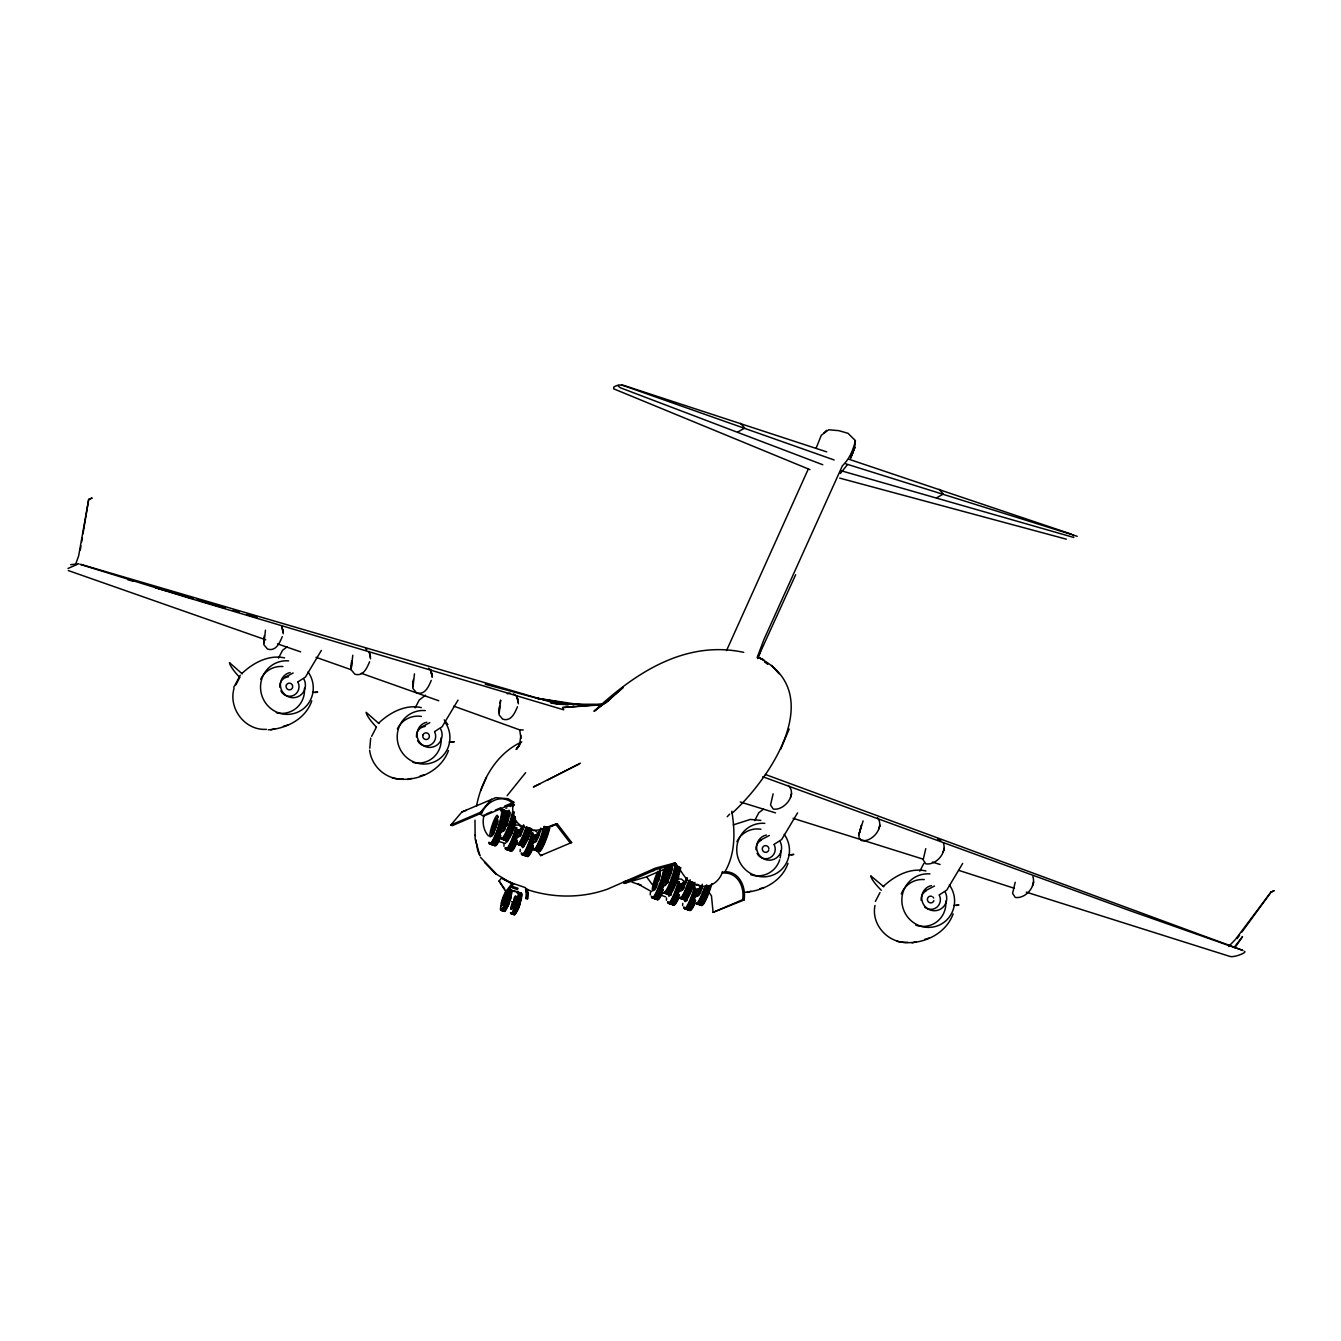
<?xml version="1.0" encoding="UTF-8"?>
<svg xmlns="http://www.w3.org/2000/svg" width="1341" height="1341" viewBox="0 0 1341 1341"><rect width="100%" height="100%" fill="white"/><g stroke="black" fill="none" stroke-linecap="round" stroke-linejoin="round"><path stroke-width="1.5" d="M528.019 892.72L527.549 898.805L526.007 898.604L526.393 888.446M527.549 898.805L527.767 889.435L526.225 889.234M773.12 793.838L770.539 804.986L773.237 809.042C784.284 811.02 797.778 794.123 788.206 785.457M863.101 820.876L858.877 834.739L859.095 837.924L861.542 840.623C872.337 842.316 884.892 827.28 877.567 817.675M925.759 848.669L923.161 859.816L925.877 863.872C936.085 865.331 946.863 853.01 943.461 843.02M1015.187 882.261L1012.589 893.408L1015.288 897.464C1025.496 898.923 1036.291 886.602 1032.888 876.628M503.948 846.288L504.048 843.975M520.124 851.652L520.241 849.356M650.251 894.883L650.368 892.586M666.427 900.264L666.544 897.95M682.619 905.628L682.72 903.331M265.468 630.153L263.825 644.686L267.513 649.078C275.944 651.692 279.649 642.892 282.247 636.673M352.784 655.263L351.158 669.796L354.829 674.188C363.277 676.803 366.965 668.002 369.58 661.767M414.47 673.869L412.827 688.402L416.515 692.794C424.946 695.409 428.651 686.609 431.249 680.373M500.612 700.388L499.02 714.787L502.707 719.178C511.139 721.793 514.843 712.993 517.442 706.774M264.345 635.802L263.875 642.875L264.227 637.327M351.677 660.912L351.191 667.986L351.543 662.437M413.363 679.501L412.877 686.592L413.229 681.044M499.556 705.902L499.07 712.976L499.422 707.445M234.038 688.386C228.171 708.668 245.168 730.811 266.473 729.336M369.798 748.194L370.703 738.07M875.003 905.46C870.912 924.653 888.413 943.678 907.807 942.371M520.861 735.337L519.621 744.406L516.285 749.368L519.57 745.512M732.102 813.233C771.259 777.462 828.151 692.174 758.017 657.241M474.982 820.139L475.15 838.997L479.91 855.692L477.731 850.68L475.787 839.701M80.309 549.978L80.98 545.938M81.65 541.898L82.321 537.842M82.991 533.802L88.69 499.422L91.926 498.114L88.69 499.422L78.65 555.895L75.398 564.93M791.307 794.928L791.592 793.436M879.612 826.492L879.897 825.017M943.93 849.758L944.232 848.266M1033.358 883.35L1033.66 881.875M492.985 830.9L492.147 833.599L493.304 830.766M495.5 822.737C498.433 815.496 495.6 824.179 496.321 820.038M507.636 821.078L507.686 822.217M508.658 815.915L508.725 817.055M508.256 820.793L508.205 819.653M509.295 815.63L509.245 814.49M503.277 899.928L503.847 898.42M503.177 899.61L502.674 900.498L505.255 894.581L504.702 896.375M502.892 902.711C501.785 906.063 502.841 900.834 502.992 903.281M503.026 902.962L504.149 900.113L502.774 904.354L503.361 902.426M504.602 896.09C503.445 896.794 506.261 895.419 505.021 895.905M503.428 902.778L503.78 901.906M505.49 896.073L505.239 898.252L505.741 894.682L505.155 896.609M505.239 899.09L504.887 899.962M513.435 906.114L513.989 905.141L513.1 907.119M514.659 902.677L514.592 901.253M515.095 899.56C516.335 895.788 513.301 903.381 515.397 899.073M514.86 902.577L514.91 901.521M515.883 899.224L515.564 901.018M540.624 831.554L540.876 830.263M656.168 885.747L656.235 886.887M656.805 885.479L656.738 884.322M669.88 870.376C671.724 863.101 668.639 876.226 670.45 869.018M671.154 869.89L670.902 871.164L672.042 868.331M670.751 874.768L670.701 873.628M685.972 880.551L686.491 877.986M699.432 891.245L699.482 892.301M700.019 890.977C700.957 890.273 698.359 892.603 699.633 893.14M816.133 448.162L821.312 435.255L828.704 429.757L838.93 430.679L848.015 433.311L855.357 440.602C853.329 449.905 849.356 459.091 842.399 465.763L764.001 639.355L757.129 657.61M499.908 703.539L500.662 700.253M476.457 806.394C481.419 779.859 496.539 753.525 521.766 741.858M526.007 898.604L526.326 897.23M496.455 821.094L496.924 819.535M494.661 830.029L495.65 827.581M497.075 822.201L496.623 824.413M495.684 828.235L494.695 830.699M504.568 826.509C506.764 821.932 502.992 831.336 504.769 828.42M508.222 818.764L508.708 817.205M519.973 829.593L519.57 831.655L520.492 829.375M520.744 829.811L520.308 832.023M521.297 829.576L520.224 832.694M512.497 883.116L511.96 884.071M512.497 904.538L512.245 905.795L512.782 904.018M512.966 904.655L512.698 906.03L513.285 904.102M514.206 901.605L514.475 900.23M513.05 906.298L512.782 907.673M536.165 834.974L535.746 837.035L536.668 834.756M536.92 835.175L536.484 837.404M537.473 834.94L535.88 839.701L536.769 836.801M659.487 874.835L659.94 872.622L659.42 873.511M657.626 882.445L657.191 884.674L657.693 883.769M659.621 877.5L660.074 875.271L659.554 876.176M667.064 878.405L666.611 880.635M667.198 881.071L666.745 883.283L667.265 882.395M669.327 878.774L669.779 876.561L669.26 877.45M682.971 883.35L682.049 885.63L682.938 882.747M683.24 883.786L682.787 885.999M683.374 886.451L682.938 888.664L684.564 884.708M685.519 884.155L685.989 882.596M699.415 889.15L698.979 891.379M699.549 891.815L699.114 894.045M701.142 889.77L702.148 887.306M702.181 887.977L701.175 890.424M790.452 797.459L791.391 794.509M878.757 829.023L879.696 826.09M943.092 852.289L944.03 849.339M1032.503 885.881L1033.458 882.931M278.475 658.146L282.582 650.268L287.276 646.697M415.14 707.847L419.264 699.968L425.516 695.191M754.681 820.625L758.788 812.747L763.482 809.176M919.792 871.181L923.915 863.302M851.736 455.37L854.753 447.542L855.357 440.602M757.749 658.599L760.515 651.441L758.034 657.191M497.092 822.05L497.595 819.485M494.259 830.347L493.069 832.091M495.986 826.056L496.874 824.514L496.053 827.213M494.309 831.504L493.421 833.046M507.921 815.646L508.742 814.205L507.133 817.742L508.273 814.909L507.971 816.703M504.048 827.33C505.54 823.91 503.797 829.14 505.255 826.861M504.685 827.045L503.78 828.604M505.322 826.777L506.211 825.218L505.054 828.067M523.593 824.866L523.124 827.246M523.644 825.922L521.699 829.693M521.498 832.158L522.387 830.599L521.247 833.432M536.936 837.27L537.758 835.829L536.149 839.365L537.288 836.516L536.987 838.326M539.669 831.956L537.875 835.074M537.674 837.522L538.261 836.114M538.311 837.253L537.423 838.812M513.318 903.968L513.67 903.096L513.955 904.421M513.033 906.281L512.48 907.237L513.201 905.493M658.23 875.371C660.61 868.515 657.576 879.16 658.817 874.014M658.867 875.153L657.978 876.712M659.521 874.868L660.409 873.326L659.252 876.159M658.481 880.031L659.051 878.623M659.118 879.763L658.23 881.322M667.801 880.752L668.388 879.327M668.438 880.484L667.55 882.043M686.139 879.897L685.318 881.339L686.374 878.707M684.631 885.848L683.726 887.407L683.893 885.546M702.265 884.222L701.796 886.585M701.008 888.781L702.164 885.932M700.74 890.089L699.918 892.788L700.807 891.229M780.596 749.368L789.178 729.035M486.481 777.361L480.681 790.654M808.17 469.3L726.504 650.62M795.649 574.753L759.392 654.307M725.23 871.264C735.622 853.06 735.086 831.286 731.8 811.221M233.803 687.279L240.274 675.227M235.899 684.832L239.603 677.725M371.641 736.31L376.268 727.425M875.371 901.42L879.998 892.536M311.783 700.857C305.58 719.078 286.438 728.632 268.301 729.839M448.464 750.558C440.569 772.483 414.134 783.362 392.326 777.964M787.988 863.336C781.786 881.557 762.643 891.111 744.506 892.318M953.116 913.892C945.237 935.834 918.786 946.696 896.978 941.298M496.991 820.86L495.885 824.045L496.773 821.161M506.496 818.161L507.015 817.256L506.01 819.72M508.256 819.435L508.775 818.53M506.781 823.475L507.284 822.586L506.328 825.704M522.956 828.855L523.476 827.967L522.504 831.085M520.962 833.8C520.811 831.956 521.347 830.9 519.47 832.426C520.962 828.436 519.001 838.276 520.593 831.437M539.132 834.236L539.652 833.331L538.696 836.449M537.138 839.164L536.618 840.069L537.624 837.605M513.435 901.923L513.972 900.146M655.112 888.278L655.783 884.742L654.961 887.44M671.12 869.84L670.014 873.041L670.902 870.141M671.271 872.505L670.751 873.41L671.74 870.946M687.447 877.886L686.894 878.12M685.452 882.831L685.955 881.942M479.408 813.618L483.464 816.149L484.218 814.875C481.939 821.999 483.363 830.381 488.476 835.929M512.983 803.494L513.754 802.22L508.122 798.7L495.784 797.66L461.891 811.959L450.827 825.033L452.202 825.67L481.737 813.015C487.051 800.979 502.003 793.419 512.983 803.494L483.464 816.149M321.371 650.385L305.446 677.071L297.987 681.831M458.035 700.086L442.111 726.755L434.652 731.532M797.577 812.864L781.652 839.55L774.193 844.31M962.687 863.42L946.763 890.106L939.32 894.866M1271.033 892.167L1273.95 890.759L1271.033 892.167L1241.984 931.961M1234.96 947.618L1242.537 936.605L1234.038 947.551M516.285 749.368L520.911 742.528M450.827 825.033L480.363 812.361L491.426 799.303M1237.14 938.599L1239.57 935.28M525.622 772.667L507.116 795.682M1271.05 891.949L1235.463 939.387L1228.658 946.478M511.156 882.68L510.217 882.127L511.608 884.071L505.758 891.564L506.948 892.285L512.798 884.775L511.407 882.831M505.758 891.564L499.07 881.02L501.232 878.288M840.421 473.423L847.227 464.891M727.241 816.719L729.655 814.138M826.509 430.377L823.827 433.076M513.704 884.088L512.513 883.685M241.916 673.5C253.013 662.923 268.837 654.324 284.61 657.911M378.581 723.201C389.695 712.624 405.518 704.025 421.275 707.612M883.233 886.535C894.346 875.958 910.17 867.359 925.927 870.946M594.197 711.149L610.658 698.527L594.197 711.149C634.846 673.014 685.502 639.774 743.719 652.346M550.397 826.861L557.185 823.709L571.635 842.517L540.658 855.575L535.763 848.954M284.678 677.406L293.159 672.981M421.359 727.107L429.824 722.682M760.9 839.902L769.365 835.46M926.011 890.441L934.476 886.015M626.113 880.702L623.397 882.194L624.353 883.384L656.185 869.454L675.763 864.291L675.177 862.9L655.648 868.046L607.557 889.117C581.139 898.587 551.872 898.152 525.387 888.982M624.353 883.384L646.245 876.964L675.763 864.291M578.91 764.152L533.4 786.983L540.205 783.731M580.418 763.13L547.229 780.227M733.309 824.883L750.323 819.435L760.816 820.39M617.279 385.336L613.843 386.946L613.608 388.789L809.964 469.635M486.062 814.088L491.594 811.707M495.298 810.132L500.83 807.751M504.518 806.176L513.754 802.22C510.636 811.59 514.391 824.296 524.666 827.28C535.495 834.873 546.39 826.442 557.185 823.709M505.892 808.305L506.965 807.852M519.973 833.985C523.174 828.168 519.369 833.666 521.431 832.241M551.654 826.09L555.342 824.497M512.547 886.451L518.112 888.295M512.128 887.809L517.693 889.653M511.357 890.307L517.592 891.866L513.804 891.363M665.957 866.856L675.177 862.9C682.485 871.533 686.357 884.943 699.684 885.429C709.607 889.234 719.983 880.987 722.564 871.583L722.481 873.075C737.382 871.65 744.892 886.736 742.629 899.677L713.094 912.333L711.468 895.889L709.121 892.368M667.432 879.746L666.008 882.914L666.896 880.031M667.114 881.557C669.796 871.583 663.661 893.743 667.567 877.5M686.039 881.707L687.195 878.858L684.195 883.669M683.608 885.127C680.993 892.016 685.301 880.584 683.307 886.921M724.207 871.717C739.377 871.097 746.183 886.904 744.104 899.962L713.094 912.333M461.891 811.959L466.266 810.316M737.885 431.953L744.708 428.064L740.534 423.354M936.471 497.913L943.293 494.024L939.119 489.331M283.42 726.269L287.661 725.079M270.832 729.839L274.855 728.716M420.085 775.953L424.326 774.763M407.496 779.523L411.536 778.4M759.626 888.748L763.867 887.558M747.038 892.318L751.077 891.195M912.165 942.874L916.188 941.734M924.737 939.303L928.978 938.113M507.267 693.817L510.049 693.062M571.635 842.517L570.176 842.919L555.928 824.497M540.658 855.575L542.099 855.189M67.989 568.483L78.75 563.74L70.721 564.695M627.94 880.299L631.594 879.495M788.743 854.854L793.822 854.401A37.447 2.414 -5.7 0 1 791.089 854.955M953.853 905.393L958.932 904.957A37.447 2.414 -5.7 0 1 956.217 905.51M80.024 564.326L186.483 597.281L563.706 709.825L562.583 707.545L603.668 704.226M562.583 707.545L599.159 704.98M312.537 692.392L317.633 692.057A37.447 2.581 -4.4 0 1 314.9 692.576M449.201 742.076L454.297 741.757A37.447 2.581 -4.4 0 1 451.565 742.277M514.86 825.101L518.85 825.067L521.548 827.33L520.241 829.643L516.251 829.693M531.036 830.481L535.025 830.431L537.724 832.711L536.417 835.024L532.427 835.074M677.339 879.076L681.345 879.042L684.044 881.305L682.737 883.618L678.73 883.669L676.048 881.389M693.532 884.457L697.521 884.406L700.22 886.686L698.912 888.999L694.923 889.049L692.224 886.77M1244.381 951.372C1247.951 952.261 1233.435 958.094 1229.63 956.334L1026.284 892.134M603.215 704.26L558.443 704.243L550.983 703.019M453.711 706.137L519.688 729.873L523.258 729.973M1073.806 537.473L840.941 470.691M568.685 704.662L558.443 704.243L81.114 564.444M551.419 702.684L582.648 704.662M1066.313 539.166L839.701 478.117M551.369 702.852L555.476 703.287M561.644 703.941L567.813 704.612M403.155 779.037C386.376 779.909 371.625 766.683 369.613 750.206M580.083 704.729L535.813 698.041L566.086 703.254M565.433 703.287L538.847 698.795L485.258 684.262M569.523 703.975L573.613 704.662M570.126 703.941L574.166 704.645M742.629 899.677L744.104 899.962M507.636 805.656L511.005 806.494M525.404 887.641L512.882 883.367M127.63 579.63L133.614 581.34M155.506 587.593L175.42 593.292M155.338 587.71L165.278 590.576M169.251 591.716L179.191 594.583M499.506 841.695L505.54 843.439M1077.242 536.299L845.92 463.885M193.121 598.689L181.186 595.169L193.087 598.689M201.1 601.053L224.986 608.11L197.295 599.779M250.884 615.737L256.852 617.514L246.995 614.513M201.016 601.036L224.852 608.06M246.677 614.513L256.617 617.447M177.398 593.879L193.305 598.589M233.083 610.39L239.05 612.15M740.215 801.968L775.517 812.881M793.101 818.328L922.507 858.961M932.347 862.062L940.041 864.476M959.05 870.46L1014.416 888.312M848.568 459.125L1071.375 534.137M826.726 451.883L624.118 385.521L618.486 384.901L618.117 386.091L620.682 387.884L822.771 464.74M631.997 882.16L640.814 885.144M265.719 639.808L68.307 570.562M277.486 643.848L300.686 651.877M1242.872 950.467L1130.396 910.824L762.727 776.724M316.023 657.308L351.459 669.813M361.299 673.299L438.742 700.756M834.136 459.963L621.553 384.917M1242.437 950.199L765.409 774.495M641.132 885.194L638.232 884.105L651.558 891.681M661.7 895.386L665.622 896.861M937.577 838.863L940.846 840.287M511.659 901.605L513.486 902.392M758.369 657.442L763.85 659.94L757.983 657.274M480.363 812.361L481.737 813.015M503.193 879.025L512.681 883.97L495.969 873.963L480.497 857.301M501.953 878.338L510.586 882.898M513.502 693.867L516.955 696.448L518.397 703.824M365.624 648.876L366.847 649.614M511.608 884.071L512.798 884.775M499.07 881.02L504.551 888.815M1072.716 534.942L1073.722 535.797M428.533 668.204L430.779 670.047L432.204 677.44M883.719 886.703L870.728 875.79A37.447 6.973 39 0 0 881.288 890.273M378.916 723.553L366.16 712.339A37.447 7.057 40.3 0 0 376.435 727.157M242.235 673.852L229.479 662.655A37.447 7.057 40.3 0 0 239.771 677.473M779.071 673.702L771.678 665.421M652.916 869.521L653.872 870.711M444.223 719.866L447.877 724.509M646.764 877.064L652.262 884.49M505.54 890.34L506.948 892.285M525.823 890.223L526.477 892.536M369.881 654.676L370.518 658.833M282.549 629.566L283.202 633.723M519.688 729.873L520.995 738.388M475.284 834.739L475.385 835.845M699.935 888.262L698.376 893.676L699.264 890.776M683.759 882.881L682.2 888.295L683.089 885.412M671.606 868.281L670.617 870.745M655.263 885.026C652.933 893.19 657.459 876.947 654.978 885.613M515.346 899.56C513.888 904.572 516.754 894.598 515.162 899.928M508.407 816.166C506.077 824.329 510.603 808.087 508.122 816.77M504.417 826.056L503.529 828.939L505.088 823.525L504.115 826.659M492.784 831.051C490.437 839.215 494.963 822.972 492.482 831.638M680.792 867.443A18.305 2.9 -71.6 0 1 673.802 888.597A18.305 2.9 -71.6 0 1 668.69 893.19M675.663 865.733A18.305 2.9 -71.6 0 1 669.494 885.06A18.305 2.9 -71.6 0 1 663.879 892.838M676.166 865.9A18.305 2.9 -71.6 0 1 669.997 885.228A18.305 2.9 -71.6 0 1 664.382 893.005M675.143 865.565A18.305 2.9 -71.6 0 1 668.975 884.876A18.305 2.9 -71.6 0 1 663.359 892.67M676.685 866.068A18.305 2.9 -71.6 0 1 669.695 887.222A18.305 2.9 -71.6 0 1 664.583 891.815M677.188 866.252A18.305 2.9 -71.6 0 1 670.198 887.39A18.305 2.9 -71.6 0 1 665.102 891.983M678.73 866.755A18.305 2.9 -71.6 0 1 671.74 887.91A18.305 2.9 -71.6 0 1 666.645 892.503M678.831 871.13A18.305 2.9 -71.6 0 1 667.986 894.212M679.351 871.298A18.305 2.9 -71.6 0 1 668.505 894.38M679.25 866.923A18.305 2.9 -71.6 0 1 673.081 886.25A18.305 2.9 -71.6 0 1 667.466 894.028M677.708 866.42A18.305 2.9 -71.6 0 1 670.718 887.574A18.305 2.9 -71.6 0 1 665.605 892.167M678.228 866.588A18.305 2.9 -71.6 0 1 671.238 887.742A18.305 2.9 -71.6 0 1 666.125 892.335M665.857 884.775A9.957 1.576 -71.6 0 1 668.489 872.622A9.957 1.576 -71.6 0 1 672.629 866.889M672.562 868.214A9.957 1.576 -71.6 0 1 672.277 870.024M668.472 881.54A9.957 1.576 -71.6 0 1 667.6 883.199M671.858 865.247A11.365 1.794 -71.6 0 1 667.449 881.238A11.365 1.794 -71.6 0 1 664.097 882.663A11.365 1.794 -71.6 0 1 669.679 866.185M678.781 876.98A11.365 1.794 -71.6 0 1 677.842 879.813M704.83 886.3A18.305 2.9 -71.6 0 1 695.728 903.415M710.445 886.485A18.305 2.9 -71.6 0 1 700.857 905.125M709.925 886.317A18.305 2.9 -71.6 0 1 700.354 904.957M711.836 883.669A18.305 2.9 -71.6 0 1 705.098 901.487A18.305 2.9 -71.6 0 1 701.058 903.935M708.903 885.982A18.305 2.9 -71.6 0 1 698.996 903.247M709.423 886.15A18.305 2.9 -71.6 0 1 699.834 904.789M707.361 885.462A18.305 2.9 -71.6 0 1 697.454 902.744M706.858 885.295A18.305 2.9 -71.6 0 1 696.951 902.577M706.338 885.127A18.305 2.9 -71.6 0 1 696.75 903.767M705.349 886.468A18.305 2.9 -71.6 0 1 696.23 903.583M708.383 885.798A18.305 2.9 -71.6 0 1 698.493 903.08M707.88 885.63A18.305 2.9 -71.6 0 1 697.974 902.912M701.511 887.675A11.365 1.794 -71.6 0 1 696.951 896.542A11.365 1.794 -71.6 0 1 697.286 889.485M700.823 892.285A9.957 1.576 -71.6 0 1 699.968 893.961M699.214 895.101A9.957 1.576 -71.6 0 1 698.912 889.435M694.303 882.797A18.305 2.9 -71.6 0 1 684.882 898.554M689.157 881.087A18.305 2.9 -71.6 0 1 680.055 898.219M690.162 879.746A18.305 2.9 -71.6 0 1 680.574 898.386M688.654 880.92A18.305 2.9 -71.6 0 1 679.535 898.051M690.196 881.423A18.305 2.9 -71.6 0 1 680.759 897.196M690.699 881.607A18.305 2.9 -71.6 0 1 681.278 897.364M692.241 882.11A18.305 2.9 -71.6 0 1 682.82 897.883M693.28 882.462A18.305 2.9 -71.6 0 1 684.161 899.576M693.783 882.629A18.305 2.9 -71.6 0 1 684.681 899.744M692.761 882.277A18.305 2.9 -71.6 0 1 683.659 899.409M691.218 881.775A18.305 2.9 -71.6 0 1 681.798 897.531M691.738 881.942A18.305 2.9 -71.6 0 1 682.301 897.699M684.648 886.921A9.957 1.576 -71.6 0 1 683.793 888.58M683.038 889.72A9.957 1.576 -71.6 0 1 682.737 884.071M686.274 879.478A11.365 1.794 -71.6 0 1 681.094 890.96A11.365 1.794 -71.6 0 1 681.111 884.105M694.956 882.361A11.365 1.794 -71.6 0 1 694.035 885.177M662.152 893.609A18.305 2.9 -71.6 0 1 657.375 899.543M664.013 870.728A18.305 2.9 -71.6 0 1 657.023 891.882A18.305 2.9 -71.6 0 1 651.91 896.475M665.069 867.543A18.305 2.9 -71.6 0 1 659.202 888.228A18.305 2.9 -71.6 0 1 652.749 898.001M663.51 870.56A18.305 2.9 -71.6 0 1 656.52 891.715A18.305 2.9 -71.6 0 1 651.408 896.308M666.108 867.895A18.305 2.9 -71.6 0 1 660.225 888.563A18.305 2.9 -71.6 0 1 653.771 898.336M665.589 867.728A18.305 2.9 -71.6 0 1 659.722 888.396A18.305 2.9 -71.6 0 1 653.268 898.168M662.789 889.435A18.305 2.9 -71.6 0 1 656.034 897.833M662.873 886.233A18.305 2.9 -71.6 0 1 654.995 897.498M663.376 886.401A18.305 2.9 -71.6 0 1 655.514 897.665M663.309 889.603A18.305 2.9 -71.6 0 1 656.855 899.375M666.611 868.063A18.305 2.9 -71.6 0 1 659.906 890.726A18.305 2.9 -71.6 0 1 653.972 897.146M667.131 868.23A18.305 2.9 -71.6 0 1 666.594 871.583M664.398 880.048A18.305 2.9 -71.6 0 1 663.409 883.082M662.89 884.591A18.305 2.9 -71.6 0 1 654.492 897.33M656.822 886.535A9.957 1.576 -71.6 0 1 655.967 888.195M655.213 889.334A9.957 1.576 -71.6 0 1 655.246 882.495A9.957 1.576 -71.6 0 1 660.426 871.03M660.023 869.404A11.365 1.794 -71.6 0 1 656.503 884.591A11.365 1.794 -71.6 0 1 652.38 888.295A11.365 1.794 -71.6 0 1 658.029 871.181M694.537 886.787A18.305 2.9 -71.6 0 1 687.799 904.605A18.305 2.9 -71.6 0 1 683.759 907.052M695.661 900.347A18.305 2.9 -71.6 0 1 689.224 910.12M695.158 900.18A18.305 2.9 -71.6 0 1 688.386 908.578M694.521 904.354A18.305 2.9 -71.6 0 1 689.743 910.288M694.638 900.012A18.305 2.9 -71.6 0 1 687.883 908.41M695.225 896.995A18.305 2.9 -71.6 0 1 687.363 908.243M695.057 886.954A18.305 2.9 -71.6 0 1 688.319 904.773A18.305 2.9 -71.6 0 1 684.279 907.22M694.705 890.106A18.305 2.9 -71.6 0 1 685.117 908.745M695.728 890.458A18.305 2.9 -71.6 0 1 686.139 909.097M695.208 890.29A18.305 2.9 -71.6 0 1 685.62 908.93M696.75 890.793A18.305 2.9 -71.6 0 1 695.778 893.844M695.258 895.335A18.305 2.9 -71.6 0 1 686.843 908.075M696.247 890.625A18.305 2.9 -71.6 0 1 686.341 907.907M686.843 899.627A11.365 1.794 -71.6 0 1 684.731 899.057M686.994 900.616A9.957 1.576 -71.6 0 1 686.408 899.777M678.328 898.973A18.305 2.9 -71.6 0 1 673.551 904.907M678.881 881.573A18.305 2.9 -71.6 0 1 672.143 899.392A18.305 2.9 -71.6 0 1 668.103 901.839M679.384 881.741A18.305 2.9 -71.6 0 1 668.924 903.381M678.362 881.406A18.305 2.9 -71.6 0 1 671.623 899.224A18.305 2.9 -71.6 0 1 667.583 901.672M679.552 885.077A18.305 2.9 -71.6 0 1 669.964 903.717M679.032 884.909A18.305 2.9 -71.6 0 1 669.444 903.549M678.965 894.816A18.305 2.9 -71.6 0 1 672.21 903.214M679.049 891.614A18.305 2.9 -71.6 0 1 671.187 902.862M678.462 894.631A18.305 2.9 -71.6 0 1 671.69 903.046M679.485 894.983A18.305 2.9 -71.6 0 1 673.048 904.739M680.055 885.244A18.305 2.9 -71.6 0 1 670.148 902.527M680.574 885.429A18.305 2.9 -71.6 0 1 679.585 888.463M679.066 889.955A18.305 2.9 -71.6 0 1 670.668 902.694M671.405 894.715A9.957 1.576 -71.6 0 1 670.232 894.397M670.668 894.263A11.365 1.794 -71.6 0 1 668.556 893.676M774.143 844.562A9.823 9.605 66.8 0 1 770.103 857.72A9.823 9.605 66.8 0 1 757.078 853.396M756.006 849.708A9.823 9.605 66.8 0 1 761.118 840.237M768.779 850.026A3.386 3.302 66.8 0 1 763.482 851.535A3.386 3.302 66.8 0 1 764.068 845.97A3.386 3.302 66.8 0 1 768.913 848.719M780.194 841.746A12.756 12.471 66.8 0 1 773.941 859.279A12.756 12.471 66.8 0 1 757.179 851.149A12.756 12.471 66.8 0 1 766.365 835.024M779.691 859.732A23.551 23.015 66.8 0 1 750.776 874.684M736.896 841.679A23.551 23.015 66.8 0 1 739.863 837.102M741.07 835.761A23.551 23.015 66.8 0 1 760.95 829.241M780.63 850.647A23.551 23.015 66.8 0 1 780.144 857.972M784.234 834.404A26.87 26.267 66.8 0 1 773.506 874.835A26.87 26.267 66.8 0 1 737.114 854.15A26.87 26.267 66.8 0 1 764.823 823.357M939.27 895.118A9.823 9.605 66.8 0 1 924.552 906.952M921.116 900.264A9.823 9.605 66.8 0 1 926.245 890.793M933.889 900.582A3.386 3.302 66.8 0 1 929.749 902.728A3.386 3.302 66.8 0 1 927.553 898.47A3.386 3.302 66.8 0 1 931.71 896.324M932.85 896.978A3.386 3.302 66.8 0 1 933.654 898.017M945.304 892.285A12.756 12.471 66.8 0 1 939.069 909.835A12.756 12.471 66.8 0 1 922.306 901.688A12.756 12.471 66.8 0 1 931.475 885.58M945.757 901.186A23.551 23.015 66.8 0 1 915.886 925.24M901.286 893.911A23.551 23.015 66.8 0 1 924.251 879.562M949.361 884.943A26.87 26.267 66.8 0 1 938.616 925.391A26.87 26.267 66.8 0 1 902.225 904.706A26.87 26.267 66.8 0 1 929.933 873.913M544.077 826.374A18.305 2.9 -71.6 0 1 536.45 846.557A18.305 2.9 -71.6 0 1 533.031 845.651M549.223 828.067A18.305 2.9 -71.6 0 1 542.351 846.841A18.305 2.9 -71.6 0 1 538.059 849.792M548.704 827.9A18.305 2.9 -71.6 0 1 541.831 846.674A18.305 2.9 -71.6 0 1 537.54 849.624M549.726 828.235A18.305 2.9 -71.6 0 1 538.881 851.317M548.184 827.732A18.305 2.9 -71.6 0 1 541.328 846.506A18.305 2.9 -71.6 0 1 537.02 849.44M547.681 827.565A18.305 2.9 -71.6 0 1 540.809 846.322A18.305 2.9 -71.6 0 1 536.517 849.272M545.1 826.71A18.305 2.9 -71.6 0 1 538.244 845.484A18.305 2.9 -71.6 0 1 533.936 848.417M544.597 826.542A18.305 2.9 -71.6 0 1 537.724 845.299A18.305 2.9 -71.6 0 1 533.433 848.25M546.139 827.045A18.305 2.9 -71.6 0 1 535.294 850.127M545.619 826.877A18.305 2.9 -71.6 0 1 534.774 849.959M547.162 827.397A18.305 2.9 -71.6 0 1 540.289 846.154A18.305 2.9 -71.6 0 1 535.998 849.104M546.642 827.213A18.305 2.9 -71.6 0 1 539.786 845.987A18.305 2.9 -71.6 0 1 535.478 848.937M540.741 828.118A11.365 1.794 -71.6 0 1 535.143 841.964A11.365 1.794 -71.6 0 1 534.808 835.51M536.735 841.125A9.957 1.576 -71.6 0 1 536.132 841.645M535.73 841.545A9.957 1.576 -71.6 0 1 536.434 835.46M516.101 821.932A18.305 2.9 -71.6 0 1 506.529 840.572M513.167 811.758A18.305 2.9 -71.6 0 1 506.177 832.912A18.305 2.9 -71.6 0 1 501.065 837.505M511.675 805.388A18.305 2.9 -71.6 0 1 513.502 804.617M513.687 811.925A18.305 2.9 -71.6 0 1 506.68 833.079A18.305 2.9 -71.6 0 1 501.584 837.672M512.195 805.572A18.305 2.9 -71.6 0 1 514.022 804.784M511.172 805.22A18.305 2.9 -71.6 0 1 513.318 805.807M512.648 811.59A18.305 2.9 -71.6 0 1 505.658 832.744A18.305 2.9 -71.6 0 1 500.545 837.337M513.771 816.3A18.305 2.9 -71.6 0 1 502.925 839.382M514.19 812.093A18.305 2.9 -71.6 0 1 508.021 831.42A18.305 2.9 -71.6 0 1 502.406 839.198M512.715 805.74A18.305 2.9 -71.6 0 1 514.525 804.952M515.078 821.597A18.305 2.9 -71.6 0 1 505.171 838.863M515.598 821.765A18.305 2.9 -71.6 0 1 505.691 839.03M515.313 816.803A18.305 2.9 -71.6 0 1 508.457 835.577A18.305 2.9 -71.6 0 1 504.149 838.527M515.447 818.429A18.305 2.9 -71.6 0 1 508.708 836.248A18.305 2.9 -71.6 0 1 504.669 838.695M514.29 816.468A18.305 2.9 -71.6 0 1 507.418 835.242A18.305 2.9 -71.6 0 1 503.126 838.192M514.793 816.635A18.305 2.9 -71.6 0 1 507.937 835.409A18.305 2.9 -71.6 0 1 503.629 838.36M503.378 830.8A9.957 1.576 -71.6 0 1 506.915 816.401A9.957 1.576 -71.6 0 1 509.781 816.049M507.77 823.123A9.957 1.576 -71.6 0 1 506.881 825.486M505.121 829.224A9.957 1.576 -71.6 0 1 503.78 830.9M512.329 832.795A11.365 1.794 -71.6 0 1 511.474 834.102M526.158 826.944A18.305 2.9 -71.6 0 1 519.319 842.701A18.305 2.9 -71.6 0 1 516.855 840.271M531.304 828.654A18.305 2.9 -71.6 0 1 521.867 844.411M530.785 828.487A18.305 2.9 -71.6 0 1 521.364 844.243M531.807 828.822A18.305 2.9 -71.6 0 1 522.705 845.953M530.265 828.302A18.305 2.9 -71.6 0 1 520.844 844.076M529.762 828.135A18.305 2.9 -71.6 0 1 520.325 843.908M527.181 827.28A18.305 2.9 -71.6 0 1 517.76 843.053M526.678 827.112A18.305 2.9 -71.6 0 1 517.24 842.886M528.22 827.632A18.305 2.9 -71.6 0 1 519.101 844.746M527.7 827.447A18.305 2.9 -71.6 0 1 518.598 844.579M529.242 827.967A18.305 2.9 -71.6 0 1 519.822 843.724M528.723 827.799A18.305 2.9 -71.6 0 1 519.302 843.556M523.778 825.503A11.365 1.794 -71.6 0 1 518.598 836.985A11.365 1.794 -71.6 0 1 518.615 830.129M521.297 834.605A9.957 1.576 -71.6 0 1 519.956 836.281M519.554 836.164A9.957 1.576 -71.6 0 1 520.241 830.096M528.505 838.175A11.365 1.794 -71.6 0 1 527.65 839.466M517.039 892.788A11.315 1.794 -71.6 0 1 516.168 903.365A11.315 1.794 -71.6 0 1 510.485 912.634M510.887 909.047A11.315 1.794 -71.6 0 1 511.474 906.566M520.224 893.844A11.315 1.794 -71.6 0 1 519.336 904.421A11.315 1.794 -71.6 0 1 513.67 913.69M519.906 893.743A11.315 1.794 -71.6 0 1 519.017 904.32A11.315 1.794 -71.6 0 1 513.352 913.573M520.543 893.961A11.315 1.794 -71.6 0 1 519.654 904.521A11.315 1.794 -71.6 0 1 513.989 913.791M519.587 893.642A11.315 1.794 -71.6 0 1 518.699 904.203A11.315 1.794 -71.6 0 1 513.033 913.472M519.269 893.525A11.315 1.794 -71.6 0 1 517.911 905.493A11.315 1.794 -71.6 0 1 512.782 911.863M518.364 892.402A11.315 1.794 -71.6 0 1 516.319 904.974A11.315 1.794 -71.6 0 1 511.122 912.835M517.358 892.905A11.315 1.794 -71.6 0 1 516.469 903.465A11.315 1.794 -71.6 0 1 510.804 912.735M518.313 893.207A11.315 1.794 -71.6 0 1 517.425 903.784A11.315 1.794 -71.6 0 1 511.759 913.053M517.995 893.106A11.315 1.794 -71.6 0 1 517.106 903.683A11.315 1.794 -71.6 0 1 511.441 912.953M518.95 893.424A11.315 1.794 -71.6 0 1 518.062 904.002A11.315 1.794 -71.6 0 1 512.396 913.271M518.632 893.324A11.315 1.794 -71.6 0 1 517.743 903.884A11.315 1.794 -71.6 0 1 512.078 913.154M513.972 898.286A7.023 1.106 -71.6 0 1 515.682 898.755A7.023 1.106 -71.6 0 1 511.86 908.846A7.023 1.106 -71.6 0 1 512.128 903.163M514.693 899.073A6.152 0.972 -71.6 0 1 516.184 899.493M515.447 902.325A6.152 0.972 -71.6 0 1 514.944 903.851M514.391 905.309A6.152 0.972 -71.6 0 1 513.301 907.622M512.849 908.326A6.152 0.972 -71.6 0 1 512.664 904.84M520.911 897.716A7.023 1.106 -71.6 0 1 521.062 900.532M520.224 903.784A7.023 1.106 -71.6 0 1 519.638 905.527M519.017 907.187A7.023 1.106 -71.6 0 1 518.38 908.662M517.777 909.835A7.023 1.106 -71.6 0 1 516.821 911.008M510.535 890.625A11.315 1.794 -71.6 0 1 509.647 901.202A11.315 1.794 -71.6 0 1 503.981 910.472M508.675 889.938A11.315 1.794 -71.6 0 1 505.49 902.912A11.315 1.794 -71.6 0 1 500.998 910.254M500.796 909.416A11.315 1.794 -71.6 0 1 500.864 907.907M509.127 889.301A11.315 1.794 -71.6 0 1 506.127 903.113A11.315 1.794 -71.6 0 1 501.433 909.617M508.356 889.821A11.315 1.794 -71.6 0 1 503.629 906.482A11.315 1.794 -71.6 0 1 500.88 905.728M501.467 903.247A11.315 1.794 -71.6 0 1 502.238 900.498M505.205 892.653A11.315 1.794 -71.6 0 1 506.177 890.759M508.993 889.284A11.315 1.794 -71.6 0 1 506.948 901.856A11.315 1.794 -71.6 0 1 501.752 909.734M510.569 889.804A11.315 1.794 -71.6 0 1 508.541 902.392A11.315 1.794 -71.6 0 1 503.344 910.254M510.217 890.525A11.315 1.794 -71.6 0 1 509.329 901.085A11.315 1.794 -71.6 0 1 503.663 910.355M509.262 890.206A11.315 1.794 -71.6 0 1 508.373 900.783A11.315 1.794 -71.6 0 1 502.707 910.053M510.25 889.703A11.315 1.794 -71.6 0 1 508.222 902.275A11.315 1.794 -71.6 0 1 503.026 910.153M508.625 889.988A11.315 1.794 -71.6 0 1 507.736 900.565A11.315 1.794 -71.6 0 1 502.07 909.835M508.943 890.106A11.315 1.794 -71.6 0 1 508.055 900.666A11.315 1.794 -71.6 0 1 502.389 909.936M506.177 896.157A6.152 0.972 -71.6 0 1 505.44 899.006M504.937 900.532A6.152 0.972 -71.6 0 1 503.83 903.264M503.294 904.303A6.152 0.972 -71.6 0 1 502.858 900.783A6.152 0.972 -71.6 0 1 506.295 893.76M511.256 895.922A7.023 1.106 -71.6 0 1 510.217 900.465M509.63 902.208A7.023 1.106 -71.6 0 1 507.77 906.499M532.059 832.811A18.305 2.9 -71.6 0 1 525.32 850.63A18.305 2.9 -71.6 0 1 521.28 853.077M533.182 846.372A18.305 2.9 -71.6 0 1 526.41 854.787M532.662 846.205A18.305 2.9 -71.6 0 1 525.907 854.603M532.025 850.378A18.305 2.9 -71.6 0 1 526.929 854.955M533.249 843.187A18.305 2.9 -71.6 0 1 525.387 854.435M533.282 841.528A18.305 2.9 -71.6 0 1 524.867 854.267M533.081 833.147A18.305 2.9 -71.6 0 1 526.342 850.965A18.305 2.9 -71.6 0 1 522.303 853.412M532.561 832.979A18.305 2.9 -71.6 0 1 525.823 850.797A18.305 2.9 -71.6 0 1 521.783 853.245M533.232 836.482A18.305 2.9 -71.6 0 1 523.325 853.764M532.729 836.315A18.305 2.9 -71.6 0 1 522.822 853.58M534.271 836.818A18.305 2.9 -71.6 0 1 524.683 855.457M533.752 836.65A18.305 2.9 -71.6 0 1 524.163 855.29M524.365 845.651A11.365 1.794 -71.6 0 1 522.252 845.081M499.657 839.634A18.305 2.9 -71.6 0 1 494.561 844.193M505.188 812.093A18.305 2.9 -71.6 0 1 506.999 811.305M501.132 809.411A18.305 2.9 -71.6 0 1 497.829 829.744A18.305 2.9 -71.6 0 1 489.431 842.5M500.562 810.551A18.305 2.9 -71.6 0 1 499.12 827.665A18.305 2.9 -71.6 0 1 489.934 842.668M500.629 809.243A18.305 2.9 -71.6 0 1 497.327 829.576A18.305 2.9 -71.6 0 1 488.912 842.332M501.065 810.735A18.305 2.9 -71.6 0 1 499.64 827.833A18.305 2.9 -71.6 0 1 490.454 842.835M501.584 810.903A18.305 2.9 -71.6 0 1 500.143 828A18.305 2.9 -71.6 0 1 490.974 843.003M505.239 810.769A18.305 2.9 -71.6 0 1 506.295 812.328M500.294 835.46A18.305 2.9 -71.6 0 1 493.538 843.858M504.669 811.925A18.305 2.9 -71.6 0 1 506.814 812.495M500.813 835.627A18.305 2.9 -71.6 0 1 494.058 844.025M504.216 810.433A18.305 2.9 -71.6 0 1 505.155 814.423M500.914 830.783A18.305 2.9 -71.6 0 1 492.516 843.523M504.736 810.601A18.305 2.9 -71.6 0 1 505.658 814.59M500.897 832.426A18.305 2.9 -71.6 0 1 493.019 843.69M502.104 811.07A18.305 2.9 -71.6 0 1 501.383 825.905A18.305 2.9 -71.6 0 1 491.795 844.545M503.713 810.266A18.305 2.9 -71.6 0 1 501.182 828.336A18.305 2.9 -71.6 0 1 492.315 844.713M498.148 821.044A9.957 1.576 -71.6 0 1 497.628 823.24M494.343 832.56A9.957 1.576 -71.6 0 1 493.471 834.219M492.734 835.359A9.957 1.576 -71.6 0 1 491.745 832.862A9.957 1.576 -71.6 0 1 494.829 822.469M495.734 820.39A9.957 1.576 -71.6 0 1 498.332 817.155M515.883 827.431A18.305 2.9 -71.6 0 1 509.127 845.249A18.305 2.9 -71.6 0 1 505.088 847.696M516.989 841.008A18.305 2.9 -71.6 0 1 510.234 849.406M516.486 840.841A18.305 2.9 -71.6 0 1 509.714 849.239M515.849 844.998A18.305 2.9 -71.6 0 1 510.753 849.574M517.073 837.807A18.305 2.9 -71.6 0 1 509.211 849.071M517.09 836.164A18.305 2.9 -71.6 0 1 508.692 848.887M516.905 827.766A18.305 2.9 -71.6 0 1 510.167 845.601A18.305 2.9 -71.6 0 1 506.127 848.048M516.386 827.598A18.305 2.9 -71.6 0 1 509.647 845.417A18.305 2.9 -71.6 0 1 505.607 847.864M517.056 831.102A18.305 2.9 -71.6 0 1 507.149 848.384M516.536 830.934A18.305 2.9 -71.6 0 1 506.63 848.216M518.079 831.454A18.305 2.9 -71.6 0 1 508.49 850.093M517.576 831.269A18.305 2.9 -71.6 0 1 507.988 849.909M508.172 840.287A11.365 1.794 -71.6 0 1 506.06 839.701M297.937 682.083A9.823 9.605 66.8 0 1 293.88 695.241A9.823 9.605 66.8 0 1 280.872 690.917M279.8 687.229A9.823 9.605 66.8 0 1 288.516 676.736M304.424 688.151A23.551 23.015 66.8 0 1 276.296 712.708M260.69 679.2A23.551 23.015 66.8 0 1 282.917 666.527M308.028 671.908A26.87 26.267 66.8 0 1 297.3 712.356A26.87 26.267 66.8 0 1 260.908 691.671A26.87 26.267 66.8 0 1 288.617 660.878M303.988 679.25A12.756 12.471 66.8 0 1 297.736 696.8A12.756 12.471 66.8 0 1 280.973 688.654A12.756 12.471 66.8 0 1 290.159 672.545M434.601 731.767A9.823 9.605 66.8 0 1 430.562 744.925A9.823 9.605 66.8 0 1 417.537 740.601M416.464 736.93A9.823 9.605 66.8 0 1 425.198 726.42M441.088 737.852A23.551 23.015 66.8 0 1 412.961 762.409M397.372 728.901A23.551 23.015 66.8 0 1 421.426 716.446M444.709 721.609A26.87 26.267 66.8 0 1 433.964 762.04A26.87 26.267 66.8 0 1 397.573 741.372A26.87 26.267 66.8 0 1 425.281 710.579M440.653 728.951A12.756 12.471 66.8 0 1 434.417 746.501A12.756 12.471 66.8 0 1 417.638 738.355A12.756 12.471 66.8 0 1 426.824 722.229M491.661 832.057C491.074 835.879 493.488 827.632 491.661 832.057M492.7 826.894C492.097 830.716 494.527 822.469 492.7 826.894M493.438 827.162C492.801 831.286 495.416 822.385 493.438 827.162M492.935 831.504C492.348 835.326 494.779 827.079 492.935 831.504M494.997 821.178C494.41 825 496.84 816.77 494.997 821.178M495.248 825.805C494.645 829.626 497.075 821.379 495.248 825.805M504.333 821.899C503.747 825.721 506.16 817.474 504.333 821.899M505.071 822.167C504.434 826.291 507.066 817.39 505.071 822.167M506.647 816.183C506.043 820.005 508.474 811.774 506.647 816.183M506.881 820.809C506.295 824.631 508.725 816.384 506.881 820.809M502.171 902.962L502.691 902.074L502.171 902.962M504.384 899.09L504.903 898.202L504.384 899.09M512.178 906.281L512.698 905.393L512.178 906.281M514.24 899.576L514.76 898.688L514.24 899.576M535.662 837.807C535.059 841.628 537.49 833.398 535.662 837.807M539.25 831.554C538.646 835.376 541.077 827.129 539.25 831.554M654.157 886.032C653.553 889.854 655.984 881.607 654.157 886.032M655.179 880.869C654.592 884.691 657.023 876.444 655.179 880.869M655.933 881.138C655.296 885.261 657.911 876.36 655.933 881.138M655.431 885.479C654.827 889.301 657.258 881.054 655.431 885.479M657.492 875.153C656.906 878.975 659.336 870.745 657.492 875.153M657.727 879.78C657.14 883.602 659.571 875.355 657.727 879.78M665.79 881.037C665.186 884.859 667.617 876.612 665.79 881.037M666.829 875.874C666.226 879.696 668.656 871.449 666.829 875.874M667.567 876.142C666.93 880.266 669.545 871.365 667.567 876.142M669.125 870.158C668.539 873.98 670.969 865.75 669.125 870.158M669.377 874.785C668.773 878.606 671.204 870.359 669.377 874.785M670.399 869.622C669.813 873.444 672.243 865.196 670.399 869.622M681.966 886.401C681.379 890.223 683.809 881.992 681.966 886.401M860.285 829.543L858.877 834.739L861.425 825.402L860.285 829.543M492.164 829.207C490.571 834.186 493.806 827.011 492.164 829.207M494.091 822.938C492.499 827.917 495.734 820.742 494.091 822.938M494.863 823.139C493.153 828.503 496.639 820.776 494.863 823.139M496.153 819.334C494.578 824.296 497.813 817.122 496.153 819.334M494.376 828.269C492.784 833.23 496.019 826.073 494.376 828.269M503.797 824.229C502.221 829.191 505.44 822.016 503.797 824.229M505.725 817.943C504.149 822.921 507.384 815.747 505.725 817.943M507.803 814.339C506.211 819.301 509.446 812.143 507.803 814.339M506.01 823.273C504.417 828.252 507.652 821.078 506.01 823.273M522.185 828.654C520.61 833.616 523.828 826.442 522.185 828.654M502.489 901.202L502.238 902.476L502.489 901.202M503.68 897.33L503.428 898.604L503.68 897.33M502.959 901.336L502.691 902.711L502.959 901.336M504.333 900.75L504.048 902.124L504.333 900.75M512.58 906.181L512.329 907.455L512.58 906.181M514.961 898.42L514.709 899.694L514.961 898.42M513.854 903.951L513.603 905.225L513.854 903.951M514.341 904.069L514.056 905.443L514.341 904.069M538.361 834.018C536.786 838.997 540.021 831.822 538.361 834.018M654.643 883.183C653.067 888.161 656.302 880.987 654.643 883.183M656.587 876.913C654.995 881.892 658.23 874.718 656.587 876.913M657.341 877.115C655.632 882.479 659.118 874.751 657.341 877.115M656.855 882.244C655.28 887.206 658.515 880.048 656.855 882.244M658.783 875.975C657.207 880.936 660.442 873.762 658.783 875.975M666.293 878.204C664.7 883.166 667.935 875.991 666.293 878.204M668.22 871.918C666.628 876.897 669.863 869.722 668.22 871.918M668.991 872.136C667.282 877.483 670.768 869.756 668.991 872.136M668.505 877.249C666.913 882.227 670.148 875.053 668.505 877.249M684.681 882.629C683.089 887.591 686.324 880.417 684.681 882.629M698.644 888.949C697.069 893.911 700.304 886.753 698.644 888.949M700.857 887.993C699.281 892.972 702.5 885.798 700.857 887.993M853.614 450.408L850.596 458.236L854.753 447.542L853.614 450.408M615.569 694.018L605.696 702.818L623.213 687.397L615.569 694.018M767.689 664.03L764.722 661.716L767.689 664.03M496.589 874.315L484.57 862.179L496.589 874.315M370.284 655.682L369.093 651.441L370.418 657.207L370.284 655.682M282.951 630.572L281.761 626.348L283.085 632.097L282.951 630.572M517.743 699.667L516.955 696.448L518.28 702.198L517.743 699.667M431.551 673.283L430.779 670.047L432.087 675.814L431.551 673.283M504.618 828A11.365 1.794 -71.6 0 0 509.178 810.433A11.365 1.794 -71.6 0 0 502.439 824.765A11.365 1.794 -71.6 0 0 504.618 828M502.992 903.549A7.023 1.106 -71.6 0 0 505.808 892.687A7.023 1.106 -71.6 0 0 501.651 901.538A7.023 1.106 -71.6 0 0 502.992 903.549M492.985 832.996A11.365 1.794 -71.6 0 0 497.528 815.429A11.365 1.794 -71.6 0 0 490.806 829.744A11.365 1.794 -71.6 0 0 492.985 832.996M286.387 685.033A3.386 3.302 66.8 0 0 289.706 689.844A3.386 3.302 66.8 0 0 292.103 684.597A3.386 3.302 66.8 0 0 286.387 685.033M423.069 734.734A3.386 3.302 66.8 0 0 426.371 739.545A3.386 3.302 66.8 0 0 428.785 734.298A3.386 3.302 66.8 0 0 423.069 734.734"/></g></svg>
